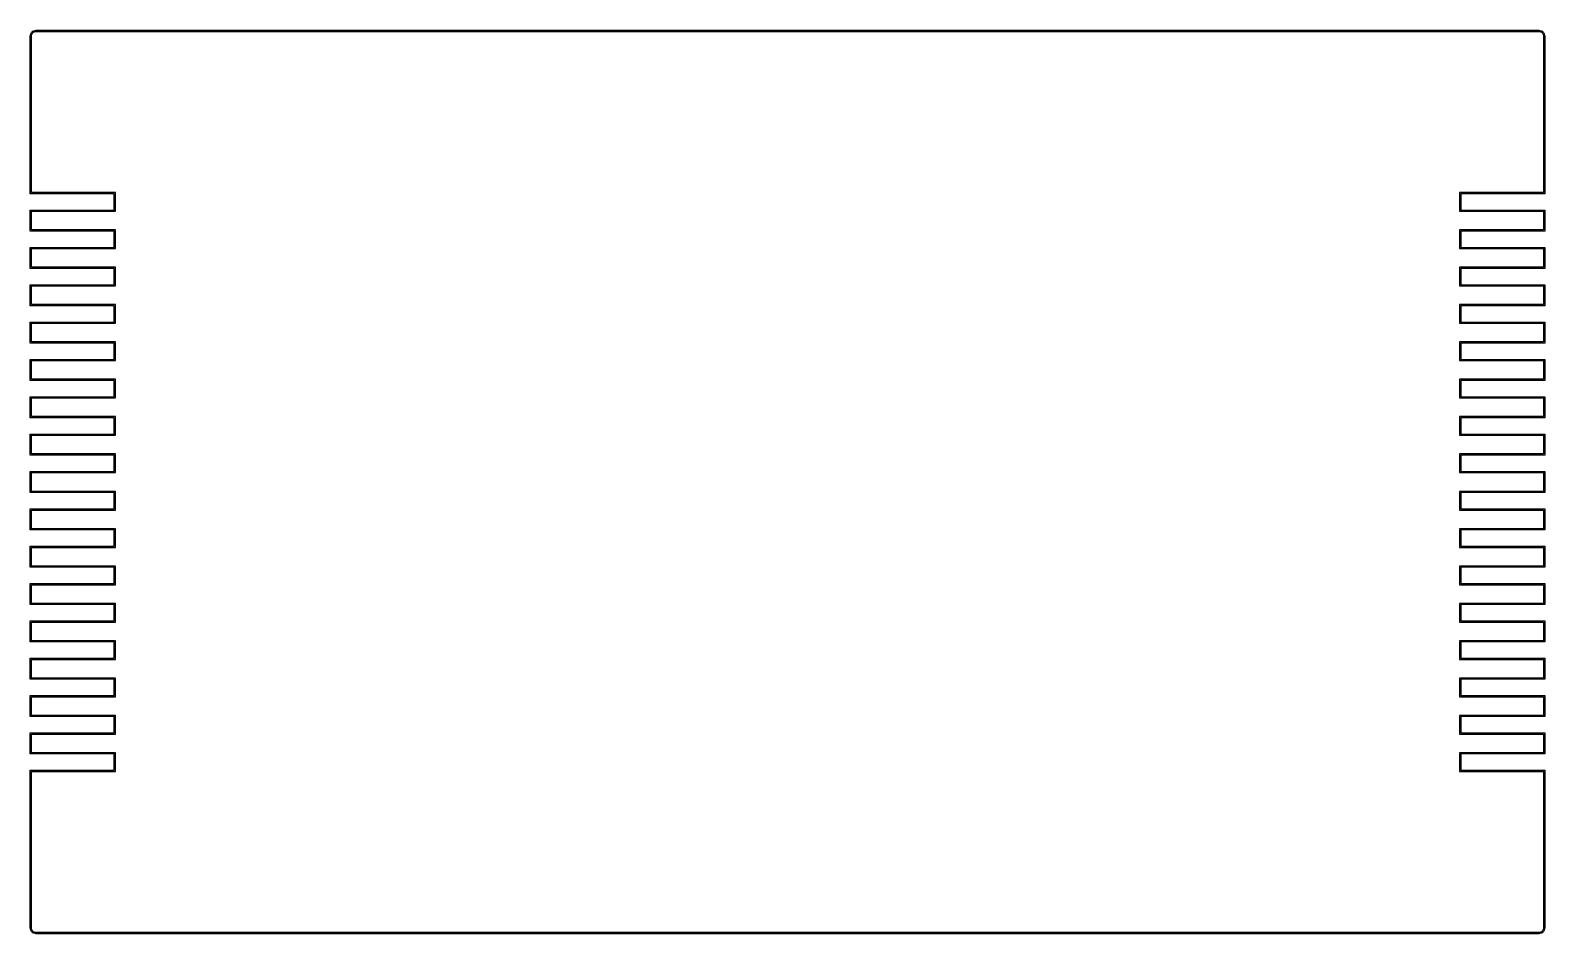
# Model space of a CAD drawing. Header units: millimetres. Extents: x -81 to 81, y -63 to 34.
import ezdxf

# ---------------------------------------------------------------- set-up
doc = ezdxf.new("R2010")
doc.units = ezdxf.units.MM
doc.layers.get('0').update_dxf_attribs({"linetype": 'CONTINUOUS'})

msp = doc.modelspace()

# ---------------------------------------------------------------- linework, layer by layer
for points in [[(-72.13, 14.88), (-72.13, 16.62), (-81.13, 16.62), (-81.13, 33.5, -0.414214), (-80.5, 34.13), (80.5, 34.13, -0.414214), (81.13, 33.5), (81.13, 16.62), (72.13, 16.62), (72.13, 14.88), (81.13, 14.88), (81.13, 12.62), (72.13, 12.62), (72.13, 10.88), (81.13, 10.88), (81.13, 8.62), (72.13, 8.62), (72.13, 6.88), (81.13, 6.88), (81.13, 4.62), (72.13, 4.62), (72.13, 2.88), (81.13, 2.88), (81.13, 0.62), (72.13, 0.62), (72.13, -1.12), (81.13, -1.12), (81.13, -3.38), (72.13, -3.38), (72.13, -5.12), (81.13, -5.12), (81.13, -7.38), (72.13, -7.38), (72.13, -9.12), (81.13, -9.12), (81.13, -11.38), (72.13, -11.38), (72.13, -13.12), (81.13, -13.12), (81.13, -15.38), (72.13, -15.38), (72.13, -17.12), (81.13, -17.12), (81.13, -19.38), (72.13, -19.38), (72.13, -21.12), (81.13, -21.12), (81.13, -23.38), (72.13, -23.38), (72.13, -25.12), (81.13, -25.12), (81.13, -27.38), (72.13, -27.38), (72.13, -29.12), (81.13, -29.12), (81.13, -31.38), (72.13, -31.38), (72.13, -33.12), (81.13, -33.12), (81.13, -35.38), (72.13, -35.38), (72.13, -37.12), (81.13, -37.12), (81.13, -39.38), (72.13, -39.38), (72.13, -41.12), (81.13, -41.12), (81.13, -43.38), (72.13, -43.38), (72.13, -45.12), (81.13, -45.12), (81.13, -62, -0.414214), (80.5, -62.63), (-80.5, -62.63, -0.414214), (-81.13, -62), (-81.13, -45.12), (-72.13, -45.12), (-72.13, -43.38), (-81.13, -43.38), (-81.13, -41.12), (-72.13, -41.12), (-72.13, -39.38), (-81.13, -39.38), (-81.13, -37.12), (-72.13, -37.12), (-72.13, -35.38), (-81.13, -35.38), (-81.13, -33.12), (-72.13, -33.12), (-72.13, -31.38), (-81.13, -31.38), (-81.13, -29.12), (-72.13, -29.12), (-72.13, -27.38), (-81.13, -27.38), (-81.13, -25.12), (-72.13, -25.12), (-72.13, -23.38), (-81.13, -23.38), (-81.13, -21.12), (-72.13, -21.12), (-72.13, -19.38), (-81.13, -19.38), (-81.13, -17.12), (-72.13, -17.12), (-72.13, -15.38), (-81.13, -15.38), (-81.13, -13.12), (-72.13, -13.12), (-72.13, -11.38), (-81.13, -11.38), (-81.13, -9.12), (-72.13, -9.12), (-72.13, -7.38), (-81.13, -7.38), (-81.13, -5.12), (-72.13, -5.12), (-72.13, -3.38), (-81.13, -3.38), (-81.13, -1.12), (-72.13, -1.12), (-72.13, 0.62), (-81.13, 0.62), (-81.13, 2.88), (-72.13, 2.88), (-72.13, 4.62), (-81.13, 4.62), (-81.13, 6.88), (-72.13, 6.88), (-72.13, 8.62), (-81.13, 8.62), (-81.13, 10.88), (-72.13, 10.88), (-72.13, 12.62), (-81.13, 12.62), (-81.13, 14.88)], [(81, -62, -0.414214), (80.5, -62.5), (-80.5, -62.5, -0.414214), (-81, -62), (-81, -45.25), (-72, -45.25), (-72, -43.25), (-81, -43.25), (-81, -41.25), (-72, -41.25), (-72, -39.25), (-81, -39.25), (-81, -37.25), (-72, -37.25), (-72, -35.25), (-81, -35.25), (-81, -33.25), (-72, -33.25), (-72, -31.25), (-81, -31.25), (-81, -29.25), (-72, -29.25), (-72, -27.25), (-81, -27.25), (-81, -25.25), (-72, -25.25), (-72, -23.25), (-81, -23.25), (-81, -21.25), (-72, -21.25), (-72, -19.25), (-81, -19.25), (-81, -17.25), (-72, -17.25), (-72, -15.25), (-81, -15.25), (-81, -13.25), (-72, -13.25), (-72, -11.25), (-81, -11.25), (-81, -9.25), (-72, -9.25), (-72, -7.25), (-81, -7.25), (-81, -5.25), (-72, -5.25), (-72, -3.25), (-81, -3.25), (-81, -1.25), (-72, -1.25), (-72, 0.75), (-81, 0.75), (-81, 2.75), (-72, 2.75), (-72, 4.75), (-81, 4.75), (-81, 6.75), (-72, 6.75), (-72, 8.75), (-81, 8.75), (-81, 10.75), (-72, 10.75), (-72, 12.75), (-81, 12.75), (-81, 14.75), (-72, 14.75), (-72, 16.75), (-81, 16.75), (-81, 33.5, -0.414214), (-80.5, 34), (80.5, 34, -0.414214), (81, 33.5), (81, 16.75), (72, 16.75), (72, 14.75), (81, 14.75), (81, 12.75), (72, 12.75), (72, 10.75), (81, 10.75), (81, 8.75), (72, 8.75), (72, 6.75), (81, 6.75), (81, 4.75), (72, 4.75), (72, 2.75), (81, 2.75), (81, 0.75), (72, 0.75), (72, -1.25), (81, -1.25), (81, -3.25), (72, -3.25), (72, -5.25), (81, -5.25), (81, -7.25), (72, -7.25), (72, -9.25), (81, -9.25), (81, -11.25), (72, -11.25), (72, -13.25), (81, -13.25), (81, -15.25), (72, -15.25), (72, -17.25), (81, -17.25), (81, -19.25), (72, -19.25), (72, -21.25), (81, -21.25), (81, -23.25), (72, -23.25), (72, -25.25), (81, -25.25), (81, -27.25), (72, -27.25), (72, -29.25), (81, -29.25), (81, -31.25), (72, -31.25), (72, -33.25), (81, -33.25), (81, -35.25), (72, -35.25), (72, -37.25), (81, -37.25), (81, -39.25), (72, -39.25), (72, -41.25), (81, -41.25), (81, -43.25), (72, -43.25), (72, -45.25), (81, -45.25)]]:
    msp.add_lwpolyline(points, format="xyb", close=True)

doc.saveas('drawing.dxf')
